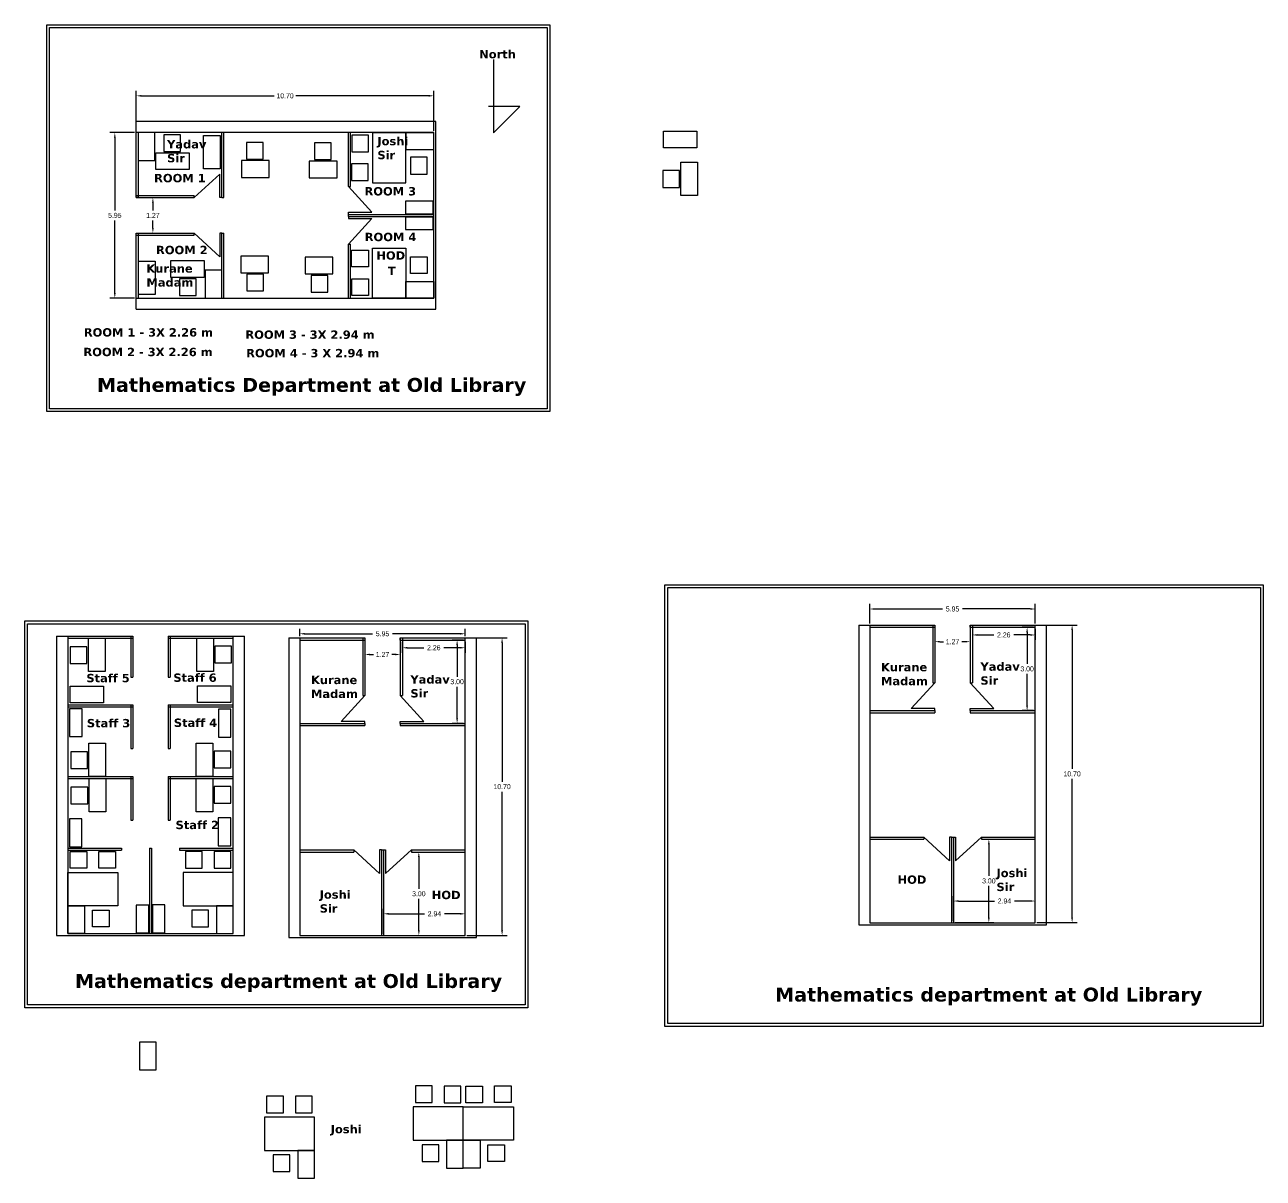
# Model space of a CAD drawing. Header units: inches. Extents: x 9 to 422, y -4 to 100.
# Drawn here: x 60.59 to 105.13, y -0.76 to 40.72 of the extents above; entities that cross this region are included whole.
import ezdxf

# ---------------------------------------------------------------- set-up
doc = ezdxf.new("R2010")
doc.units = ezdxf.units.IN
doc.header["$MEASUREMENT"] = 0
doc.dimstyles.get("Standard").update_dxf_attribs({"dimtxt": 0.18, "dimasz": 0.18, "dimexe": 0.18, "dimexo": 0.0625, "dimgap": 0.09, "dimtad": 0, "dimtih": 1, "dimtoh": 1, "dimdec": 4, "dimzin": 0, "dimdsep": 46, "dimtxsty": 'Standard', "dimcen": 0.09, "dimadec": 0, "dimazin": 0, "dimtfac": 1, "dimtdec": 4, "dimtofl": 0, "dimtmove": 0, "dimatfit": 3, "dimfxl": 1, "dimtolj": 1, "dimtzin": 0, "dimarcsym": 0})

# ---------------------------------------------------------------- blocks, each defined once
blk = doc.blocks.new('*D18')
at = {"color": 0, "lineweight": -2, "transparency": 16777216}
for p, q in [((73.491, 8.029), (73.491, 8.925)), ((76.429, 8.029), (76.429, 8.925)), ((73.671, 8.745), (74.96, 8.745)), ((76.249, 8.745), (75.68, 8.745))]:
    blk.add_line(p, q, dxfattribs=at)
at = {"color": 0, "transparency": 16777216}
for points in [[(73.671, 8.775), (73.671, 8.715), (73.491, 8.745)], [(76.249, 8.775), (76.249, 8.715), (76.429, 8.745)]]:
    blk.add_solid(points, dxfattribs=at)
at = {"layer": 'Defpoints', "color": 0, "transparency": 16777216}
for p in [(76.429, 8.745), (73.491, 7.967), (76.429, 7.967)]:
    blk.add_point(p, dxfattribs=at)
at = {"color": 0, "transparency": 16777216, "insert": (75.32, 8.745), "char_height": 0.18, "attachment_point": 5}
blk.add_mtext('\\A1;2.94', dxfattribs=at)
blk = doc.blocks.new('*D19')
at = {"color": 0, "lineweight": -2, "transparency": 16777216}
for p, q in [((74.554, 10.967), (74.94, 10.967)), ((74.76, 10.787), (74.76, 9.647)), ((74.76, 8.147), (74.76, 9.287)), ((73.554, 7.967), (74.94, 7.967))]:
    blk.add_line(p, q, dxfattribs=at)
at = {"color": 0, "transparency": 16777216}
for points in [[(74.73, 10.787), (74.79, 10.787), (74.76, 10.967)], [(74.73, 8.147), (74.79, 8.147), (74.76, 7.967)]]:
    blk.add_solid(points, dxfattribs=at)
at = {"layer": 'Defpoints', "color": 0, "transparency": 16777216}
for p in [(74.491, 10.967), (74.76, 10.967), (73.491, 7.967)]:
    blk.add_point(p, dxfattribs=at)
at = {"color": 0, "transparency": 16777216, "insert": (74.76, 9.467), "char_height": 0.18, "attachment_point": 5}
blk.add_mtext('\\A1;3.00', dxfattribs=at)
blk = doc.blocks.new('*D20')
at = {"color": 0, "lineweight": -2, "transparency": 16777216}
for p, q in [((76.491, 18.667), (77.934, 18.667)), ((77.754, 18.487), (77.754, 13.497)), ((77.754, 8.147), (77.754, 13.137)), ((76.491, 7.967), (77.934, 7.967))]:
    blk.add_line(p, q, dxfattribs=at)
at = {"color": 0, "transparency": 16777216}
for points in [[(77.724, 18.487), (77.784, 18.487), (77.754, 18.667)], [(77.724, 8.147), (77.784, 8.147), (77.754, 7.967)]]:
    blk.add_solid(points, dxfattribs=at)
at = {"layer": 'Defpoints', "color": 0, "transparency": 16777216}
for p in [(76.429, 18.667), (76.429, 7.967), (77.754, 7.967)]:
    blk.add_point(p, dxfattribs=at)
at = {"color": 0, "transparency": 16777216, "insert": (77.754, 13.317), "char_height": 0.18, "attachment_point": 5}
blk.add_mtext('\\A1;10.70', dxfattribs=at)
blk = doc.blocks.new('*D21')
at = {"color": 0, "lineweight": -2, "transparency": 16777216}
for p, q in [((76.366, 18.592), (75.956, 18.592)), ((76.136, 18.412), (76.136, 17.272)), ((76.136, 15.772), (76.136, 16.912)), ((76.366, 15.592), (75.956, 15.592))]:
    blk.add_line(p, q, dxfattribs=at)
at = {"color": 0, "transparency": 16777216}
for points in [[(76.106, 18.412), (76.166, 18.412), (76.136, 18.592)], [(76.106, 15.772), (76.166, 15.772), (76.136, 15.592)]]:
    blk.add_solid(points, dxfattribs=at)
at = {"layer": 'Defpoints', "color": 0, "transparency": 16777216}
for p in [(76.429, 18.592), (76.136, 15.592), (76.429, 15.592)]:
    blk.add_point(p, dxfattribs=at)
at = {"color": 0, "transparency": 16777216, "insert": (76.136, 17.092), "char_height": 0.18, "attachment_point": 5}
blk.add_mtext('\\A1;3.00', dxfattribs=at)
blk = doc.blocks.new('*D22')
at = {"color": 0, "lineweight": -2, "transparency": 16777216}
for p, q in [((74.166, 18.529), (74.166, 18.133)), ((74.346, 18.313), (74.938, 18.313)), ((76.249, 18.313), (75.658, 18.313)), ((76.429, 18.529), (76.429, 18.133))]:
    blk.add_line(p, q, dxfattribs=at)
at = {"color": 0, "transparency": 16777216}
for points in [[(74.346, 18.343), (74.346, 18.283), (74.166, 18.313)], [(76.249, 18.343), (76.249, 18.283), (76.429, 18.313)]]:
    blk.add_solid(points, dxfattribs=at)
at = {"layer": 'Defpoints', "color": 0, "transparency": 16777216}
for p in [(74.166, 18.592), (76.429, 18.592), (76.429, 18.313)]:
    blk.add_point(p, dxfattribs=at)
at = {"color": 0, "transparency": 16777216, "insert": (75.298, 18.313), "char_height": 0.18, "attachment_point": 5}
blk.add_mtext('\\A1;2.26', dxfattribs=at)
blk = doc.blocks.new('*D23')
at = {"color": 0, "lineweight": -2, "transparency": 16777216}
for p, q in [((70.479, 18.729), (70.479, 18.996)), ((70.659, 18.816), (73.094, 18.816)), ((76.249, 18.816), (73.814, 18.816)), ((76.429, 18.729), (76.429, 18.996))]:
    blk.add_line(p, q, dxfattribs=at)
at = {"color": 0, "transparency": 16777216}
for points in [[(70.659, 18.846), (70.659, 18.786), (70.479, 18.816)], [(76.249, 18.846), (76.249, 18.786), (76.429, 18.816)]]:
    blk.add_solid(points, dxfattribs=at)
at = {"layer": 'Defpoints', "color": 0, "transparency": 16777216}
for p in [(76.429, 18.816), (70.479, 18.667), (76.429, 18.667)]:
    blk.add_point(p, dxfattribs=at)
at = {"color": 0, "transparency": 16777216, "insert": (73.454, 18.816), "char_height": 0.18, "attachment_point": 5}
blk.add_mtext('\\A1;5.95', dxfattribs=at)
blk = doc.blocks.new('*D24')
at = {"color": 0, "lineweight": -2, "transparency": 16777216}
for p, q in [((72.816, 18.604), (72.816, 17.891)), ((74.091, 18.604), (74.091, 17.891)), ((72.996, 18.071), (73.124, 18.071)), ((73.911, 18.071), (73.784, 18.071))]:
    blk.add_line(p, q, dxfattribs=at)
at = {"color": 0, "transparency": 16777216}
for points in [[(72.996, 18.101), (72.996, 18.041), (72.816, 18.071)], [(73.911, 18.101), (73.911, 18.041), (74.091, 18.071)]]:
    blk.add_solid(points, dxfattribs=at)
at = {"layer": 'Defpoints', "color": 0, "transparency": 16777216}
for p in [(72.816, 18.667), (74.091, 18.667), (74.091, 18.071)]:
    blk.add_point(p, dxfattribs=at)
at = {"color": 0, "transparency": 16777216, "insert": (73.454, 18.071), "char_height": 0.18, "attachment_point": 5}
blk.add_mtext('\\A1;1.27', dxfattribs=at)
blk = doc.blocks.new('*D25')
at = {"color": 0, "lineweight": -2, "transparency": 16777216}
for p, q in [((93.991, 8.489), (93.991, 9.385)), ((96.929, 8.489), (96.929, 9.385)), ((94.171, 9.205), (95.46, 9.205)), ((96.749, 9.205), (96.18, 9.205))]:
    blk.add_line(p, q, dxfattribs=at)
at = {"color": 0, "transparency": 16777216}
for points in [[(94.171, 9.235), (94.171, 9.175), (93.991, 9.205)], [(96.749, 9.235), (96.749, 9.175), (96.929, 9.205)]]:
    blk.add_solid(points, dxfattribs=at)
at = {"layer": 'Defpoints', "color": 0, "transparency": 16777216}
for p in [(96.929, 9.205), (93.991, 8.427), (96.929, 8.427)]:
    blk.add_point(p, dxfattribs=at)
at = {"color": 0, "transparency": 16777216, "insert": (95.82, 9.205), "char_height": 0.18, "attachment_point": 5}
blk.add_mtext('\\A1;2.94', dxfattribs=at)
blk = doc.blocks.new('*D26')
at = {"color": 0, "lineweight": -2, "transparency": 16777216}
for p, q in [((95.054, 11.427), (95.44, 11.427)), ((95.26, 11.247), (95.26, 10.107)), ((95.26, 8.607), (95.26, 9.747)), ((94.054, 8.427), (95.44, 8.427))]:
    blk.add_line(p, q, dxfattribs=at)
at = {"color": 0, "transparency": 16777216}
for points in [[(95.23, 11.247), (95.29, 11.247), (95.26, 11.427)], [(95.23, 8.607), (95.29, 8.607), (95.26, 8.427)]]:
    blk.add_solid(points, dxfattribs=at)
at = {"layer": 'Defpoints', "color": 0, "transparency": 16777216}
for p in [(94.991, 11.427), (95.26, 11.427), (93.991, 8.427)]:
    blk.add_point(p, dxfattribs=at)
at = {"color": 0, "transparency": 16777216, "insert": (95.26, 9.927), "char_height": 0.18, "attachment_point": 5}
blk.add_mtext('\\A1;3.00', dxfattribs=at)
blk = doc.blocks.new('*D27')
at = {"color": 0, "lineweight": -2, "transparency": 16777216}
for p, q in [((96.991, 19.127), (98.434, 19.127)), ((98.254, 18.947), (98.254, 13.957)), ((98.254, 8.607), (98.254, 13.597)), ((96.991, 8.427), (98.434, 8.427))]:
    blk.add_line(p, q, dxfattribs=at)
at = {"color": 0, "transparency": 16777216}
for points in [[(98.224, 18.947), (98.284, 18.947), (98.254, 19.127)], [(98.224, 8.607), (98.284, 8.607), (98.254, 8.427)]]:
    blk.add_solid(points, dxfattribs=at)
at = {"layer": 'Defpoints', "color": 0, "transparency": 16777216}
for p in [(96.929, 19.127), (96.929, 8.427), (98.254, 8.427)]:
    blk.add_point(p, dxfattribs=at)
at = {"color": 0, "transparency": 16777216, "insert": (98.254, 13.777), "char_height": 0.18, "attachment_point": 5}
blk.add_mtext('\\A1;10.70', dxfattribs=at)
blk = doc.blocks.new('*D28')
at = {"color": 0, "lineweight": -2, "transparency": 16777216}
for p, q in [((96.866, 19.052), (96.456, 19.052)), ((96.636, 18.872), (96.636, 17.732)), ((96.636, 16.232), (96.636, 17.372)), ((96.866, 16.052), (96.456, 16.052))]:
    blk.add_line(p, q, dxfattribs=at)
at = {"color": 0, "transparency": 16777216}
for points in [[(96.606, 18.872), (96.666, 18.872), (96.636, 19.052)], [(96.606, 16.232), (96.666, 16.232), (96.636, 16.052)]]:
    blk.add_solid(points, dxfattribs=at)
at = {"layer": 'Defpoints', "color": 0, "transparency": 16777216}
for p in [(96.929, 19.052), (96.636, 16.052), (96.929, 16.052)]:
    blk.add_point(p, dxfattribs=at)
at = {"color": 0, "transparency": 16777216, "insert": (96.636, 17.552), "char_height": 0.18, "attachment_point": 5}
blk.add_mtext('\\A1;3.00', dxfattribs=at)
blk = doc.blocks.new('*D29')
at = {"color": 0, "lineweight": -2, "transparency": 16777216}
for p, q in [((94.666, 18.989), (94.666, 18.593)), ((94.846, 18.773), (95.437, 18.773)), ((96.749, 18.773), (96.157, 18.773)), ((96.929, 18.989), (96.929, 18.593))]:
    blk.add_line(p, q, dxfattribs=at)
at = {"color": 0, "transparency": 16777216}
for points in [[(94.846, 18.803), (94.846, 18.743), (94.666, 18.773)], [(96.749, 18.803), (96.749, 18.743), (96.929, 18.773)]]:
    blk.add_solid(points, dxfattribs=at)
at = {"layer": 'Defpoints', "color": 0, "transparency": 16777216}
for p in [(94.666, 19.052), (96.929, 19.052), (96.929, 18.773)]:
    blk.add_point(p, dxfattribs=at)
at = {"color": 0, "transparency": 16777216, "insert": (95.797, 18.773), "char_height": 0.18, "attachment_point": 5}
blk.add_mtext('\\A1;2.26', dxfattribs=at)
blk = doc.blocks.new('*D30')
at = {"color": 0, "lineweight": -2, "transparency": 16777216}
for p, q in [((90.979, 19.189), (90.979, 19.887)), ((91.159, 19.707), (93.594, 19.707)), ((96.749, 19.707), (94.314, 19.707)), ((96.929, 19.189), (96.929, 19.887))]:
    blk.add_line(p, q, dxfattribs=at)
at = {"color": 0, "transparency": 16777216}
for points in [[(91.159, 19.737), (91.159, 19.677), (90.979, 19.707)], [(96.749, 19.737), (96.749, 19.677), (96.929, 19.707)]]:
    blk.add_solid(points, dxfattribs=at)
at = {"layer": 'Defpoints', "color": 0, "transparency": 16777216}
for p in [(96.929, 19.707), (90.979, 19.127), (96.929, 19.127)]:
    blk.add_point(p, dxfattribs=at)
at = {"color": 0, "transparency": 16777216, "insert": (93.954, 19.707), "char_height": 0.18, "attachment_point": 5}
blk.add_mtext('\\A1;5.95', dxfattribs=at)
blk = doc.blocks.new('*D31')
at = {"color": 0, "lineweight": -2, "transparency": 16777216}
for p, q in [((93.316, 19.064), (93.316, 18.351)), ((94.591, 19.064), (94.591, 18.351)), ((93.496, 18.531), (93.624, 18.531)), ((94.411, 18.531), (94.284, 18.531))]:
    blk.add_line(p, q, dxfattribs=at)
at = {"color": 0, "transparency": 16777216}
for points in [[(93.496, 18.561), (93.496, 18.501), (93.316, 18.531)], [(94.411, 18.561), (94.411, 18.501), (94.591, 18.531)]]:
    blk.add_solid(points, dxfattribs=at)
at = {"layer": 'Defpoints', "color": 0, "transparency": 16777216}
for p in [(93.316, 19.127), (94.591, 19.127), (94.591, 18.531)]:
    blk.add_point(p, dxfattribs=at)
at = {"color": 0, "transparency": 16777216, "insert": (93.954, 18.531), "char_height": 0.18, "attachment_point": 5}
blk.add_mtext('\\A1;1.27', dxfattribs=at)
blk = doc.blocks.new('*D32')
at = {"color": 0, "lineweight": -2, "transparency": 16777216}
for p, q in [((64.599, 36.9), (64.599, 38.342)), ((75.299, 36.9), (75.299, 38.342)), ((64.779, 38.162), (69.559, 38.162)), ((75.119, 38.162), (70.339, 38.162))]:
    blk.add_line(p, q, dxfattribs=at)
at = {"color": 0, "transparency": 16777216}
for points in [[(64.779, 38.192), (64.779, 38.132), (64.599, 38.162)], [(75.119, 38.192), (75.119, 38.132), (75.299, 38.162)]]:
    blk.add_solid(points, dxfattribs=at)
at = {"layer": 'Defpoints', "color": 0, "transparency": 16777216}
for p in [(75.299, 38.162), (64.599, 36.837), (75.299, 36.837)]:
    blk.add_point(p, dxfattribs=at)
at = {"color": 0, "transparency": 16777216, "insert": (69.949, 38.162), "char_height": 0.18, "attachment_point": 5}
blk.add_mtext('\\A1;10.70', dxfattribs=at)
blk = doc.blocks.new('*D33')
at = {"color": 0, "lineweight": -2, "transparency": 16777216}
for p, q in [((64.537, 36.837), (63.646, 36.837)), ((63.826, 36.657), (63.826, 34.042)), ((63.826, 31.067), (63.826, 33.682)), ((64.537, 30.887), (63.646, 30.887))]:
    blk.add_line(p, q, dxfattribs=at)
at = {"color": 0, "transparency": 16777216}
for points in [[(63.796, 36.657), (63.856, 36.657), (63.826, 36.837)], [(63.796, 31.067), (63.856, 31.067), (63.826, 30.887)]]:
    blk.add_solid(points, dxfattribs=at)
at = {"layer": 'Defpoints', "color": 0, "transparency": 16777216}
for p in [(63.826, 36.837), (64.599, 36.837), (64.599, 30.887)]:
    blk.add_point(p, dxfattribs=at)
at = {"color": 0, "transparency": 16777216, "insert": (63.826, 33.862), "char_height": 0.18, "attachment_point": 5}
blk.add_mtext('\\A1;5.95', dxfattribs=at)
blk = doc.blocks.new('*D34')
at = {"color": 0, "lineweight": -2, "transparency": 16777216}
for p, q in [((64.662, 34.5), (65.375, 34.5)), ((65.195, 34.32), (65.195, 34.042)), ((65.195, 33.405), (65.195, 33.682)), ((64.662, 33.225), (65.375, 33.225))]:
    blk.add_line(p, q, dxfattribs=at)
at = {"color": 0, "transparency": 16777216}
for points in [[(65.165, 34.32), (65.225, 34.32), (65.195, 34.5)], [(65.165, 33.405), (65.225, 33.405), (65.195, 33.225)]]:
    blk.add_solid(points, dxfattribs=at)
at = {"layer": 'Defpoints', "color": 0, "transparency": 16777216}
for p in [(64.599, 34.5), (65.195, 34.5), (64.599, 33.225)]:
    blk.add_point(p, dxfattribs=at)
at = {"color": 0, "transparency": 16777216, "insert": (65.195, 33.862), "char_height": 0.18, "attachment_point": 5}
blk.add_mtext('\\A1;1.27', dxfattribs=at)

msp = doc.modelspace()

# ---------------------------------------------------------------- linework, layer by layer
for p, q in [((77.44906, 39.46546), (77.44906, 36.83517)), ((78.38707, 37.7724), (77.27067, 37.7724)), ((77.44906, 36.83517), (78.38707, 37.7724)), ((64.59927, 34.49966), (64.59927, 37.23716)), ((75.37427, 37.23716), (64.59927, 37.23716)), ((75.37427, 30.48716), (75.37427, 37.23716)), ((75.29927, 36.83716), (64.59927, 36.83716)), ((65.27043, 36.83693), (64.67043, 36.83693)), ((64.67043, 36.83693), (64.67043, 35.83693)), ((64.67427, 34.49966), (64.67427, 36.83716)), ((65.27043, 35.83693), (65.27043, 36.83693)), ((66.18726, 36.76463), (65.58726, 36.76463)), ((65.58726, 36.76463), (65.58726, 36.16463)), ((66.18726, 36.16463), (66.18726, 36.76463)), ((67.01078, 35.53634), (67.01078, 36.73634)), ((67.01078, 36.73634), (67.61078, 36.73634)), ((67.61078, 36.73634), (67.61078, 35.53634)), ((67.67427, 34.49966), (67.67427, 36.83716)), ((67.74927, 34.49966), (67.74927, 36.83716)), ((72.22427, 34.89966), (72.22427, 36.83716)), ((72.29927, 34.89966), (72.29927, 36.83716)), ((72.94924, 36.74587), (72.34924, 36.74587)), ((72.34924, 36.74587), (72.34924, 36.14587)), ((72.94924, 36.14587), (72.94924, 36.74587)), ((74.29605, 36.83538), (73.09605, 36.83538)), ((73.09605, 36.83538), (73.09605, 35.03538)), ((74.29605, 35.03538), (74.29605, 36.83538)), ((74.29605, 36.83538), (74.29605, 36.23538)), ((75.29605, 36.83538), (74.29605, 36.83538)), ((75.29605, 36.23538), (75.29605, 36.83538)), ((75.29927, 30.88716), (75.29927, 36.83716)), ((83.55936, 36.29407), (83.55936, 36.89407)), ((83.55936, 36.89407), (84.75936, 36.89407)), ((84.75936, 36.89407), (84.75936, 36.29407)), ((65.29841, 35.51504), (65.29841, 36.11504)), ((65.29841, 36.11504), (66.49841, 36.11504)), ((65.58726, 36.16463), (66.18726, 36.16463)), ((66.49841, 36.11504), (66.49841, 35.51504)), ((69.1648, 36.48365), (68.5648, 36.48365)), ((68.5648, 36.48365), (68.5648, 35.88365)), ((69.1648, 35.88365), (69.1648, 36.48365)), ((71.6047, 36.471), (71.0047, 36.471)), ((71.0047, 36.471), (71.0047, 35.871)), ((71.6047, 35.871), (71.6047, 36.471)), ((72.34924, 36.14587), (72.94924, 36.14587)), ((74.29605, 36.23538), (75.29605, 36.23538)), ((84.75936, 36.29407), (83.55936, 36.29407)), ((64.67043, 35.83693), (65.27043, 35.83693)), ((68.37975, 35.8303), (68.37975, 35.2303)), ((69.37975, 35.8303), (68.37975, 35.8303)), ((68.5648, 35.88365), (69.1648, 35.88365)), ((69.37975, 35.2303), (69.37975, 35.8303)), ((70.81966, 35.81765), (70.81966, 35.21765)), ((71.81966, 35.81765), (70.81966, 35.81765)), ((71.0047, 35.871), (71.6047, 35.871)), ((71.81966, 35.21765), (71.81966, 35.81765)), ((72.94221, 35.71355), (72.34221, 35.71355)), ((72.34221, 35.71355), (72.34221, 35.11355)), ((72.94221, 35.11355), (72.94221, 35.71355)), ((75.05573, 35.95039), (74.45573, 35.95039)), ((74.45573, 35.95039), (74.45573, 35.35039)), ((75.05573, 35.35039), (75.05573, 35.95039)), ((84.18065, 35.7817), (84.78065, 35.7817)), ((84.18065, 34.5817), (84.18065, 35.7817)), ((84.78065, 35.7817), (84.78065, 34.5817)), ((66.49841, 35.51504), (65.29841, 35.51504)), ((67.59927, 35.34966), (66.67427, 34.49966)), ((67.61078, 35.53634), (67.01078, 35.53634)), ((67.59927, 34.49966), (67.59927, 35.34966)), ((68.37975, 35.2303), (69.37975, 35.2303)), ((70.81966, 35.21765), (71.81966, 35.21765)), ((74.45573, 35.35039), (75.05573, 35.35039)), ((83.53107, 35.47056), (83.53107, 34.87056)), ((84.13107, 35.47056), (83.53107, 35.47056)), ((84.13107, 34.87056), (84.13107, 35.47056)), ((72.22427, 34.89966), (72.29927, 34.89966)), ((73.07427, 33.97466), (72.22427, 34.89966)), ((72.34221, 35.11355), (72.94221, 35.11355)), ((73.09605, 35.03538), (74.29605, 35.03538)), ((83.53107, 34.87056), (84.13107, 34.87056)), ((64.59927, 34.57466), (66.67427, 34.57466)), ((64.59927, 34.49966), (66.67427, 34.49966)), ((64.67427, 34.49966), (64.59927, 34.49966)), ((66.67427, 34.49966), (66.67427, 34.57466)), ((67.67427, 34.49966), (67.59927, 34.49966)), ((67.67427, 34.49966), (67.74927, 34.49966)), ((75.27436, 34.37295), (74.27436, 34.37295)), ((74.27436, 34.37295), (74.27436, 33.92295)), ((75.27436, 33.92295), (75.27436, 34.37295)), ((84.78065, 34.5817), (84.18065, 34.5817)), ((72.22427, 33.89966), (72.22427, 33.97466)), ((72.22427, 33.97466), (73.07427, 33.97466)), ((72.22427, 33.82466), (72.22427, 33.89966)), ((72.22427, 33.89966), (75.29927, 33.89966)), ((74.27436, 33.92295), (75.27436, 33.92295)), ((72.22427, 33.82466), (75.29927, 33.82466)), ((72.22427, 33.82466), (72.22427, 33.74966)), ((72.22427, 33.74966), (73.07427, 33.74966)), ((73.07427, 33.74966), (72.22427, 32.82466)), ((75.27507, 33.79982), (74.27507, 33.79982)), ((74.27507, 33.79982), (74.27507, 33.34982)), ((75.27507, 33.34982), (75.27507, 33.79982)), ((64.59927, 30.48716), (64.59927, 33.22466)), ((64.59927, 33.22466), (66.67427, 33.22466)), ((64.59927, 33.22466), (64.67427, 33.22466)), ((64.59927, 33.14966), (66.67427, 33.14966)), ((64.67427, 30.88716), (64.67427, 33.22466)), ((66.67427, 33.14966), (66.67427, 33.22466)), ((67.59927, 32.37466), (66.67427, 33.22466)), ((67.67427, 33.22466), (67.59927, 33.22466)), ((67.59927, 33.22466), (67.59927, 32.37466)), ((67.67427, 30.88716), (67.67427, 33.22466)), ((67.67427, 33.22466), (67.74927, 33.22466)), ((67.74927, 30.88716), (67.74927, 33.22466)), ((74.27507, 33.34982), (75.27507, 33.34982)), ((72.22427, 30.88716), (72.22427, 32.82466)), ((72.22427, 32.82466), (72.29927, 32.82466)), ((72.29927, 30.88716), (72.29927, 32.82466)), ((72.34358, 32.00872), (72.34358, 32.60872)), ((72.34358, 32.60872), (72.94358, 32.60872)), ((72.94358, 32.60872), (72.94358, 32.00872)), ((73.09741, 32.6869), (74.29741, 32.6869)), ((73.09741, 30.8869), (73.09741, 32.6869)), ((74.29741, 32.6869), (74.29741, 30.8869)), ((64.67544, 32.21283), (65.27544, 32.21283)), ((64.67544, 31.01283), (64.67544, 32.21283)), ((64.67548, 31.62682), (64.67548, 32.22682)), ((65.27544, 32.21283), (65.27544, 31.01283)), ((65.84409, 31.63413), (65.84409, 32.23413)), ((65.84409, 32.23413), (67.04409, 32.23413)), ((67.04409, 32.23413), (67.04409, 31.63413)), ((69.35446, 32.3969), (68.35446, 32.3969)), ((68.35446, 32.3969), (68.35446, 31.7969)), ((69.35446, 31.7969), (69.35446, 32.3969)), ((71.66795, 32.35894), (70.66795, 32.35894)), ((70.66795, 32.35894), (70.66795, 31.75894)), ((71.66795, 31.75894), (71.66795, 32.35894)), ((74.45709, 31.77188), (74.45709, 32.37188)), ((74.45709, 32.37188), (75.05709, 32.37188)), ((75.05709, 32.37188), (75.05709, 31.77188)), ((67.04409, 31.63413), (65.84409, 31.63413)), ((67.67336, 31.89063), (67.07336, 31.89063)), ((67.07336, 31.89063), (67.07336, 30.89063)), ((67.67336, 30.89063), (67.67336, 31.89063)), ((68.35446, 31.7969), (69.35446, 31.7969)), ((69.16942, 31.74354), (68.56942, 31.74354)), ((68.56942, 31.74354), (68.56942, 31.14354)), ((69.16942, 31.14354), (69.16942, 31.74354)), ((70.66795, 31.75894), (71.66795, 31.75894)), ((71.4829, 31.70558), (70.8829, 31.70558)), ((70.8829, 31.70558), (70.8829, 31.10558)), ((71.4829, 31.10558), (71.4829, 31.70558)), ((72.94358, 32.00872), (72.34358, 32.00872)), ((75.05709, 31.77188), (74.45709, 31.77188)), ((66.75523, 31.58454), (66.15523, 31.58454)), ((66.15523, 31.58454), (66.15523, 30.98454)), ((66.75523, 30.98454), (66.75523, 31.58454)), ((72.35061, 30.9764), (72.35061, 31.5764)), ((72.35061, 31.5764), (72.95061, 31.5764)), ((72.95061, 31.5764), (72.95061, 30.9764)), ((74.29741, 30.8869), (74.29741, 31.4869)), ((74.29741, 31.4869), (75.29741, 31.4869)), ((75.29741, 31.4869), (75.29741, 30.8869)), ((64.59927, 30.88716), (75.29927, 30.88716)), ((65.27544, 31.01283), (64.67544, 31.01283)), ((66.15523, 30.98454), (66.75523, 30.98454)), ((67.07336, 30.89063), (67.67336, 30.89063)), ((68.56942, 31.14354), (69.16942, 31.14354)), ((70.8829, 31.10558), (71.4829, 31.10558)), ((72.95061, 30.9764), (72.35061, 30.9764)), ((74.29741, 30.8869), (73.09741, 30.8869)), ((75.29741, 30.8869), (74.29741, 30.8869)), ((64.59927, 30.48716), (75.37427, 30.48716)), ((61.73402, 18.73527), (64.47152, 18.73527)), ((61.73402, 18.73527), (61.73402, 7.96027)), ((62.13402, 18.73527), (62.13402, 8.03527)), ((64.39652, 18.73527), (64.39652, 17.26027)), ((64.47152, 18.73527), (64.47152, 17.26027)), ((65.74652, 18.73527), (68.48402, 18.73527)), ((65.74652, 18.73527), (65.74652, 17.26027)), ((65.82152, 18.73527), (65.82152, 17.26027)), ((68.08402, 8.03527), (68.08402, 18.73527)), ((68.48402, 7.96027), (68.48402, 18.73527)), ((90.57856, 19.12685), (93.31606, 19.12685)), ((90.57856, 19.12685), (90.57856, 8.35185)), ((90.97856, 19.12685), (90.97856, 8.42685)), ((90.97856, 19.05185), (93.31606, 19.05185)), ((91.71822, 19.05063), (92.31822, 19.05063)), ((93.24106, 19.12685), (93.24106, 17.05185)), ((93.31606, 19.12685), (93.31606, 17.05185)), ((93.31606, 19.12685), (93.31606, 19.05185)), ((94.59106, 19.12685), (97.32856, 19.12685)), ((94.59106, 19.12685), (94.59106, 17.05185)), ((94.59106, 19.05185), (94.59106, 19.12685)), ((94.59106, 19.05185), (96.92856, 19.05185)), ((94.66606, 19.12685), (94.66606, 17.05185)), ((96.92856, 8.42685), (96.92856, 19.12685)), ((97.32856, 8.35185), (97.32856, 19.12685)), ((62.13402, 18.66027), (64.47152, 18.66027)), ((62.22409, 18.34792), (62.22409, 17.74792)), ((62.82409, 18.34792), (62.22409, 18.34792)), ((62.82409, 17.74792), (62.82409, 18.34792)), ((62.87368, 18.65906), (63.47368, 18.65906)), ((62.87368, 17.45906), (62.87368, 18.65906)), ((63.47368, 18.65906), (63.47368, 17.45906)), ((65.74652, 18.66027), (68.08402, 18.66027)), ((66.77733, 17.46136), (66.77733, 18.66136)), ((66.77733, 18.66136), (67.37733, 18.66136)), ((67.37733, 18.66136), (67.37733, 17.46136)), ((68.02692, 18.37251), (67.42692, 18.37251)), ((67.42692, 18.37251), (67.42692, 17.77251)), ((68.02692, 17.77251), (68.02692, 18.37251)), ((70.07881, 18.66689), (72.81631, 18.66689)), ((70.07881, 18.66689), (70.07881, 7.89189)), ((70.47881, 18.66689), (70.47881, 7.96689)), ((70.47881, 18.59189), (72.81631, 18.59189)), ((71.21847, 18.59068), (71.81847, 18.59068)), ((72.74131, 18.66689), (72.74131, 16.59189)), ((72.81631, 18.66689), (72.81631, 16.59189)), ((72.81631, 18.66689), (72.81631, 18.59189)), ((74.09131, 18.66689), (76.82881, 18.66689)), ((74.09131, 18.66689), (74.09131, 16.59189)), ((74.09131, 18.59189), (74.09131, 18.66689)), ((74.09131, 18.59189), (76.42881, 18.59189)), ((74.16631, 18.66689), (74.16631, 16.59189)), ((76.42881, 7.96689), (76.42881, 18.66689)), ((76.82881, 7.89189), (76.82881, 18.66689)), ((62.22409, 17.74792), (62.82409, 17.74792)), ((63.47368, 17.45906), (62.87368, 17.45906)), ((67.37733, 17.46136), (66.77733, 17.46136)), ((67.42692, 17.77251), (68.02692, 17.77251)), ((62.21802, 16.3351), (62.21802, 16.9351)), ((62.21802, 16.9351), (63.41802, 16.9351)), ((63.41802, 16.9351), (63.41802, 16.3351)), ((64.39652, 17.26027), (64.47152, 17.26027)), ((65.74652, 17.26027), (65.82152, 17.26027)), ((66.79862, 16.34899), (66.79862, 16.94899)), ((66.79862, 16.94899), (67.99862, 16.94899)), ((67.99862, 16.94899), (67.99862, 16.34899)), ((92.46606, 16.12685), (93.31606, 17.05185)), ((93.24106, 17.05185), (93.31606, 17.05185)), ((94.59106, 17.05185), (94.66606, 17.05185)), ((95.44106, 16.12685), (94.59106, 17.05185)), ((71.96631, 15.66689), (72.81631, 16.59189)), ((72.74131, 16.59189), (72.81631, 16.59189)), ((74.09131, 16.59189), (74.16631, 16.59189)), ((74.94131, 15.66689), (74.09131, 16.59189)), ((62.13402, 16.26027), (64.47152, 16.26027)), ((62.13402, 16.18527), (64.47152, 16.18527)), ((62.6514, 16.12043), (62.2014, 16.12043)), ((62.2014, 16.12043), (62.2014, 15.12043)), ((63.41802, 16.3351), (62.21802, 16.3351)), ((62.6514, 15.12043), (62.6514, 16.12043)), ((64.39652, 16.26027), (64.39652, 14.68527)), ((64.47152, 16.26027), (64.47152, 14.68527)), ((65.74652, 16.26027), (68.08402, 16.26027)), ((65.74652, 16.26027), (65.74652, 14.68527)), ((65.74652, 16.18527), (68.08402, 16.18527)), ((65.82152, 16.26027), (65.82152, 14.68527)), ((67.99862, 16.34899), (66.79862, 16.34899)), ((68.00081, 16.10106), (67.55081, 16.10106)), ((67.55081, 16.10106), (67.55081, 15.10106)), ((68.00081, 15.10106), (68.00081, 16.10106)), ((90.97856, 16.05185), (93.31606, 16.05185)), ((93.31606, 16.12685), (92.46606, 16.12685)), ((93.31606, 16.05185), (93.31606, 16.12685)), ((93.31606, 16.05185), (93.31606, 15.97685)), ((94.59106, 16.05185), (94.59106, 16.12685)), ((94.59106, 16.12685), (95.44106, 16.12685)), ((94.59106, 16.05185), (96.92856, 16.05185)), ((94.59106, 16.05185), (94.59106, 15.97685)), ((70.47881, 15.59189), (72.81631, 15.59189)), ((72.81631, 15.66689), (71.96631, 15.66689)), ((72.81631, 15.59189), (72.81631, 15.66689)), ((72.81631, 15.59189), (72.81631, 15.51689)), ((74.09131, 15.59189), (74.09131, 15.66689)), ((74.09131, 15.66689), (74.94131, 15.66689)), ((74.09131, 15.59189), (76.42881, 15.59189)), ((74.09131, 15.59189), (74.09131, 15.51689)), ((90.97856, 15.97685), (93.31606, 15.97685)), ((94.59106, 15.97685), (96.92856, 15.97685)), ((70.47881, 15.51689), (72.81631, 15.51689)), ((74.09131, 15.51689), (76.42881, 15.51689)), ((62.2014, 15.12043), (62.6514, 15.12043)), ((62.89544, 14.8853), (63.49544, 14.8853)), ((62.89544, 13.6853), (62.89544, 14.8853)), ((63.49544, 14.8853), (63.49544, 13.6853)), ((66.75125, 13.68226), (66.75125, 14.88226)), ((66.75125, 14.88226), (67.35125, 14.88226)), ((67.35125, 14.88226), (67.35125, 13.68226)), ((67.55081, 15.10106), (68.00081, 15.10106)), ((62.24585, 14.57416), (62.24585, 13.97416)), ((62.84585, 14.57416), (62.24585, 14.57416)), ((62.84585, 13.97416), (62.84585, 14.57416)), ((64.39652, 14.68527), (64.47152, 14.68527)), ((65.74652, 14.68527), (65.82152, 14.68527)), ((68.00084, 14.5934), (67.40084, 14.5934)), ((67.40084, 14.5934), (67.40084, 13.9934)), ((68.00084, 13.9934), (68.00084, 14.5934)), ((62.24585, 13.97416), (62.84585, 13.97416)), ((67.40084, 13.9934), (68.00084, 13.9934)), ((62.13402, 13.68527), (64.47152, 13.68527)), ((62.13402, 13.61027), (64.47152, 13.61027)), ((63.49544, 13.6853), (62.89544, 13.6853)), ((62.89943, 13.61186), (63.49943, 13.61186)), ((62.89943, 12.41186), (62.89943, 13.61186)), ((63.49943, 13.61186), (63.49943, 12.41186)), ((64.39652, 13.68527), (64.39652, 12.11027)), ((64.47152, 13.68527), (64.47152, 12.11027)), ((65.74652, 13.68527), (68.08402, 13.68527)), ((65.74652, 13.68527), (65.74652, 12.11027)), ((65.74652, 13.61027), (68.08402, 13.61027)), ((65.82152, 13.68527), (65.82152, 12.11027)), ((67.35125, 13.68226), (66.75125, 13.68226)), ((66.7516, 12.40952), (66.7516, 13.60952)), ((66.7516, 13.60952), (67.3516, 13.60952)), ((67.3516, 13.60952), (67.3516, 12.40952)), ((62.24984, 13.30072), (62.24984, 12.70072)), ((62.84984, 13.30072), (62.24984, 13.30072)), ((62.84984, 12.70072), (62.84984, 13.30072)), ((68.00119, 13.32066), (67.40119, 13.32066)), ((67.40119, 13.32066), (67.40119, 12.72066)), ((68.00119, 12.72066), (68.00119, 13.32066)), ((62.24984, 12.70072), (62.84984, 12.70072)), ((67.40119, 12.72066), (68.00119, 12.72066)), ((62.6415, 12.15831), (62.1915, 12.15831)), ((62.1915, 12.15831), (62.1915, 11.15831)), ((62.6415, 11.15831), (62.6415, 12.15831)), ((63.49943, 12.41186), (62.89943, 12.41186)), ((64.39652, 12.11027), (64.47152, 12.11027)), ((65.74652, 12.11027), (65.82152, 12.11027)), ((67.3516, 12.40952), (66.7516, 12.40952)), ((67.99813, 12.19351), (67.54813, 12.19351)), ((67.54813, 12.19351), (67.54813, 11.19351)), ((67.99813, 11.19351), (67.99813, 12.19351)), ((62.1915, 11.15831), (62.6415, 11.15831)), ((67.54813, 11.19351), (67.99813, 11.19351)), ((90.97856, 11.50185), (92.91606, 11.50185)), ((90.97856, 11.42685), (92.91606, 11.42685)), ((92.91606, 11.50185), (92.91606, 11.42685)), ((93.84106, 10.65185), (92.91606, 11.50185)), ((93.91606, 11.50185), (93.84106, 11.50185)), ((93.84106, 11.50185), (93.84106, 10.65185)), ((93.91606, 11.50185), (93.99106, 11.50185)), ((93.91606, 11.50185), (93.91606, 8.42685)), ((93.99106, 11.50185), (93.99106, 8.42685)), ((93.99106, 11.50185), (94.06606, 11.50185)), ((94.06606, 11.50185), (94.06606, 10.65185)), ((94.06606, 10.65185), (94.99106, 11.50185)), ((94.99106, 11.50185), (96.92856, 11.50185)), ((94.99106, 11.50185), (94.99106, 11.42685)), ((94.99106, 11.42685), (96.92856, 11.42685)), ((62.13402, 11.11027), (64.07152, 11.11027)), ((62.13402, 11.03527), (64.07152, 11.03527)), ((62.22353, 10.38207), (62.22353, 10.98207)), ((62.22353, 10.98207), (62.82353, 10.98207)), ((62.82353, 10.98207), (62.82353, 10.38207)), ((63.25585, 10.3891), (63.25585, 10.9891)), ((63.25585, 10.9891), (63.85585, 10.9891)), ((63.85585, 10.9891), (63.85585, 10.3891)), ((64.07152, 11.11027), (64.07152, 11.03527)), ((65.07152, 11.11027), (65.07152, 8.03527)), ((65.07152, 11.11027), (65.14652, 11.11027)), ((65.14652, 11.11027), (65.14652, 8.03527)), ((66.14652, 11.11027), (66.14652, 11.03527)), ((66.14652, 11.11027), (68.08402, 11.11027)), ((66.14652, 11.03527), (68.08402, 11.03527)), ((66.96321, 10.98983), (66.36321, 10.98983)), ((66.36321, 10.98983), (66.36321, 10.38983)), ((66.96321, 10.38983), (66.96321, 10.98983)), ((67.99552, 10.9828), (67.39552, 10.9828)), ((67.39552, 10.9828), (67.39552, 10.3828)), ((67.99552, 10.3828), (67.99552, 10.9828)), ((70.47881, 11.04189), (72.41631, 11.04189)), ((70.47881, 10.96689), (72.41631, 10.96689)), ((72.41631, 11.04189), (72.41631, 10.96689)), ((73.34131, 10.19189), (72.41631, 11.04189)), ((73.41631, 11.04189), (73.34131, 11.04189)), ((73.34131, 11.04189), (73.34131, 10.19189)), ((73.41631, 11.04189), (73.49131, 11.04189)), ((73.41631, 11.04189), (73.41631, 7.96689)), ((73.49131, 11.04189), (73.49131, 7.96689)), ((73.49131, 11.04189), (73.56631, 11.04189)), ((73.56631, 11.04189), (73.56631, 10.19189)), ((73.56631, 10.19189), (74.49131, 11.04189)), ((74.49131, 11.04189), (76.42881, 11.04189)), ((74.49131, 11.04189), (74.49131, 10.96689)), ((74.49131, 10.96689), (76.42881, 10.96689)), ((62.82353, 10.38207), (62.22353, 10.38207)), ((63.85585, 10.3891), (63.25585, 10.3891)), ((66.36321, 10.38983), (66.96321, 10.38983)), ((67.39552, 10.3828), (67.99552, 10.3828)), ((62.13402, 9.03527), (62.13402, 10.23527)), ((62.13402, 10.23527), (63.93402, 10.23527)), ((63.93402, 10.23527), (63.93402, 9.03527)), ((66.28503, 10.236), (66.28503, 9.036)), ((68.08503, 10.236), (66.28503, 10.236)), ((68.08503, 9.036), (68.08503, 10.236)), ((63.93402, 9.03527), (62.13402, 9.03527)), ((62.13402, 9.03527), (62.73402, 9.03527)), ((62.13402, 8.03527), (62.13402, 9.03527)), ((62.73402, 9.03527), (62.73402, 8.03527)), ((65.04694, 9.05761), (64.59694, 9.05761)), ((64.59694, 9.05761), (64.59694, 8.05761)), ((65.04694, 8.05761), (65.04694, 9.05761)), ((65.62842, 9.06385), (65.17842, 9.06385)), ((65.17842, 9.06385), (65.17842, 8.06385)), ((65.62842, 8.06385), (65.62842, 9.06385)), ((66.28503, 9.036), (68.08503, 9.036)), ((68.08503, 9.036), (67.48503, 9.036)), ((67.48503, 9.036), (67.48503, 8.036)), ((68.08503, 8.036), (68.08503, 9.036)), ((63.01901, 8.27559), (63.01901, 8.87559)), ((63.01901, 8.87559), (63.61901, 8.87559)), ((63.61901, 8.87559), (63.61901, 8.27559)), ((67.20005, 8.87632), (66.60005, 8.87632)), ((66.60005, 8.87632), (66.60005, 8.27632)), ((67.20005, 8.27632), (67.20005, 8.87632)), ((62.13402, 8.03527), (68.08402, 8.03527)), ((62.73402, 8.03527), (62.13402, 8.03527)), ((63.61901, 8.27559), (63.01901, 8.27559)), ((64.59694, 8.05761), (65.04694, 8.05761)), ((65.17842, 8.06385), (65.62842, 8.06385)), ((66.60005, 8.27632), (67.20005, 8.27632)), ((67.48503, 8.036), (68.08503, 8.036)), ((90.57856, 8.35185), (97.32856, 8.35185)), ((90.97856, 8.42685), (96.92856, 8.42685)), ((61.73402, 7.96027), (68.48402, 7.96027)), ((70.07881, 7.89189), (76.82881, 7.89189)), ((70.47881, 7.96689), (76.42881, 7.96689)), ((65.31113, 4.13053), (64.71113, 4.13053)), ((64.71113, 4.13053), (64.71113, 3.13053)), ((65.31113, 3.13053), (65.31113, 4.13053)), ((64.71113, 3.13053), (65.31113, 3.13053)), ((75.2378, 2.55576), (74.6378, 2.55576)), ((74.6378, 2.55576), (74.6378, 1.95576)), ((75.2378, 1.95576), (75.2378, 2.55576)), ((76.27012, 2.54873), (75.67012, 2.54873)), ((75.67012, 2.54873), (75.67012, 1.94873)), ((76.27012, 1.94873), (76.27012, 2.54873)), ((76.44913, 1.94873), (76.44913, 2.54873)), ((76.44913, 2.54873), (77.04913, 2.54873)), ((77.04913, 2.54873), (77.04913, 1.94873)), ((77.48145, 1.95576), (77.48145, 2.55576)), ((77.48145, 2.55576), (78.08145, 2.55576)), ((78.08145, 2.55576), (78.08145, 1.95576)), ((69.88665, 2.19013), (69.28665, 2.19013)), ((69.28665, 2.19013), (69.28665, 1.59013)), ((69.88665, 1.59013), (69.88665, 2.19013)), ((70.91896, 2.1831), (70.31896, 2.1831)), ((70.31896, 2.1831), (70.31896, 1.5831)), ((70.91896, 1.5831), (70.91896, 2.1831)), ((74.55962, 1.80193), (74.55962, 0.60193)), ((76.35962, 1.80193), (74.55962, 1.80193)), ((74.6378, 1.95576), (75.2378, 1.95576)), ((75.67012, 1.94873), (76.27012, 1.94873)), ((76.35962, 0.60193), (76.35962, 1.80193)), ((76.35962, 0.60193), (76.35962, 1.80193)), ((76.35962, 1.80193), (78.15962, 1.80193)), ((77.04913, 1.94873), (76.44913, 1.94873)), ((78.08145, 1.95576), (77.48145, 1.95576)), ((78.15962, 1.80193), (78.15962, 0.60193)), ((69.20847, 1.4363), (69.20847, 0.2363)), ((71.00847, 1.4363), (69.20847, 1.4363)), ((69.28665, 1.59013), (69.88665, 1.59013)), ((70.31896, 1.5831), (70.91896, 1.5831)), ((71.00847, 0.2363), (71.00847, 1.4363)), ((74.55962, 0.60193), (76.35962, 0.60193)), ((76.35962, 0.60193), (75.75962, 0.60193)), ((75.75962, 0.60193), (75.75962, -0.39807)), ((76.35962, -0.39807), (76.35962, 0.60193)), ((78.15962, 0.60193), (76.35962, 0.60193)), ((76.35962, 0.60193), (76.95962, 0.60193)), ((76.35962, -0.39807), (76.35962, 0.60193)), ((76.95962, 0.60193), (76.95962, -0.39807)), ((69.20847, 0.2363), (71.00847, 0.2363)), ((70.12348, 0.07662), (69.52348, 0.07662)), ((69.52348, 0.07662), (69.52348, -0.52338)), ((70.12348, -0.52338), (70.12348, 0.07662)), ((71.00847, 0.2363), (70.40847, 0.2363)), ((70.40847, 0.2363), (70.40847, -0.7637)), ((71.00847, -0.7637), (71.00847, 0.2363)), ((75.47464, 0.44225), (74.87464, 0.44225)), ((74.87464, 0.44225), (74.87464, -0.15775)), ((75.47464, -0.15775), (75.47464, 0.44225)), ((77.24461, -0.15775), (77.24461, 0.44225)), ((77.24461, 0.44225), (77.84461, 0.44225)), ((77.84461, 0.44225), (77.84461, -0.15775)), ((74.87464, -0.15775), (75.47464, -0.15775)), ((75.75962, -0.39807), (76.35962, -0.39807)), ((76.95962, -0.39807), (76.35962, -0.39807)), ((77.84461, -0.15775), (77.24461, -0.15775)), ((69.52348, -0.52338), (70.12348, -0.52338)), ((70.40847, -0.7637), (71.00847, -0.7637))]:
    msp.add_line(p, q)
for points in [[(61.37777, 40.71707), (79.46918, 40.71707), (79.46918, 26.80415), (61.37777, 26.80415)], [(61.47777, 40.61707), (79.36918, 40.61707), (79.36918, 26.90415), (61.47777, 26.90415)], [(83.60927, 20.5814), (105.12764, 20.5814), (105.12764, 4.69785), (83.60927, 4.69785)], [(83.70927, 20.4814), (105.02764, 20.4814), (105.02764, 4.79785), (83.70927, 4.79785)], [(60.58755, 19.27933), (78.67897, 19.27933), (78.67897, 5.36641), (60.58755, 5.36641)], [(60.68755, 19.17933), (78.57897, 19.17933), (78.57897, 5.46641), (60.68755, 5.46641)]]:
    msp.add_lwpolyline(points, close=True)

# ---------------------------------------------------------------- texts
at = {"attachment_point": 1}
for s, insert, char_height, width in [('{\\fVerdana|b1|i0|c0|p34;North}', (76.92892, 39.81001), 0.3, 15.1656101), ('{\\fVerdana|b1|i0|c0|p34;Yadav\\PSir}', (65.70476, 36.571), 0.3, 15.1656101), ('{\\fVerdana|b1|i0|c0|p34;Joshi\\PSir}', (73.26709, 36.68398), 0.3, 15.1656101), ('{\\fVerdana|b1|i0|c0|p34;ROOM 1}', (65.23864, 35.35271), 0.3, 15.1656101), ('{\\fVerdana|b1|i0|c0|p34;ROOM 3}', (72.80459, 34.87945), 0.3, 15.1656101), ('{\\fVerdana|b1|i0|c0|p34;ROOM 4}', (72.81347, 33.23613), 0.3, 15.1656101), ('{\\fVerdana|b1|i0|c0|p34;ROOM 2}', (65.3073, 32.76777), 0.3, 15.1656101), ('{\\fVerdana|b1|i0|c0|p34;HOD}', (73.23147, 32.56959), 0.3, 15.1656101), ('{\\fVerdana|b1|i0|c0|p34;Kurane \\PMadam}', (64.96226, 32.10317), 0.3, 15.1656101), ('{\\fVerdana|b1|i0|c0|p34;T}', (73.64528, 32.01919), 0.3, 15.1656101), ('{\\fVerdana|b1|i0|c0|p34;ROOM 1 - 3X 2.26 m}', (62.71037, 29.80509), 0.3, 15.1656101), ('{\\fVerdana|b1|i0|c0|p34;ROOM 3 - 3X 2.94 m}', (68.52132, 29.72369), 0.3, 15.1656101), ('{\\fVerdana|b1|i0|c0|p34;ROOM 2 - 3X 2.26 m}', (62.6968, 29.09967), 0.3, 15.1656101), ('{\\fVerdana|b1|i0|c0|p34;ROOM 4 - 3 X 2.94 m}', (68.54847, 29.05897), 0.3, 15.1656101), ('{\\fVerdana|b1|i0|c0|p34;Mathematics Department at Old Library}', (63.18665, 28.01643), 0.5, 16.1545298), ('{\\fVerdana|b1|i0|c0|p34;Staff 5}', (62.80207, 17.37303), 0.3, 15.1656101), ('{\\fVerdana|b1|i0|c0|p34;Staff 6}', (65.93019, 17.3879), 0.3, 15.1656101), ('{\\fVerdana|b1|i0|c0|p34;Kurane \\PMadam}', (91.38022, 17.76642), 0.3, 15.1656101), ('{\\fVerdana|b1|i0|c0|p34;Yadav\\PSir}', (94.95572, 17.78614), 0.3, 15.1656101), ('{\\fVerdana|b1|i0|c0|p34;Kurane \\PMadam}', (70.88046, 17.30647), 0.3, 15.1656101), ('{\\fVerdana|b1|i0|c0|p34;Yadav\\PSir}', (74.45597, 17.32618), 0.3, 15.1656101), ('{\\fVerdana|b1|i0|c0|p34;Staff 3}', (62.82081, 15.75235), 0.3, 15.1656101), ('{\\fVerdana|b1|i0|c0|p34;Staff 4}', (65.94894, 15.76722), 0.3, 15.1656101), ('{\\fVerdana|b1|i0|c0|p34;Staff 2}', (66.01106, 12.09093), 0.3, 15.1656101), ('{\\fVerdana|b1|i0|c0|p34;Joshi\\PSir}', (95.53342, 10.36379), 0.3, 15.1656101), ('{\\fVerdana|b1|i0|c0|p34;HOD}', (91.97646, 10.12488), 0.3, 15.1656101), ('{\\fVerdana|b1|i0|c0|p34;Joshi\\PSir}', (71.19291, 9.58867), 0.3, 15.1656101), ('{\\fVerdana|b1|i0|c0|p34;HOD}', (75.22469, 9.57223), 0.3, 15.1656101), ('{\\fVerdana|b1|i0|c0|p34;Mathematics department at Old Library}', (62.39644, 6.57869), 0.5, 15.1656101), ('{\\fVerdana|b1|i0|c0|p34;Mathematics department at Old Library}', (87.57626, 6.09077), 0.5, 15.1656101), ('{\\fVerdana|b1|i0|c0|p34;Joshi}', (71.5892, 1.15214), 0.3, 15.1656101)]:
    msp.add_mtext(s, dxfattribs=dict(at, insert=insert, char_height=char_height, width=width))

# ---------------------------------------------------------------- dimensions: what is measured, and where the dimension line sits
for base, p1, p2, angle, picture, middle in [((75.29927, 38.16229), (64.59927, 36.83716), (75.29927, 36.83716), 180, '*D32', (69.94927, 38.16229)), ((65.1950449167, 34.4996628209), (64.5992670997, 33.2246628209), (64.5992670997, 34.4996628209), 90, '*D34', (65.1950449167, 33.8621628209)), ((96.63565, 16.05185), (96.92856, 19.05185), (96.92856, 16.05185), 90, '*D28', (96.63565, 17.55185)), ((98.25369, 8.42685), (96.92856, 19.12685), (96.92856, 8.42685), 90, '*D27', (98.25369, 13.77685)), ((76.1359, 15.59189), (76.42881, 18.59189), (76.42881, 15.59189), 90, '*D21', (76.1359, 17.09189)), ((77.75394, 7.96689), (76.42881, 18.66689), (76.42881, 7.96689), 90, '*D20', (77.75394, 13.31689))]:
    dim = msp.add_linear_dim(base=base, p1=p1, p2=p2, angle=angle, dimstyle='Standard', override={"dimdec": 2})
    dim.commit()
    dim.dimension.update_dxf_attribs({"geometry": picture, "text_midpoint": middle})
for base, p1, p2, picture, middle in [((63.82553, 36.83716), (64.59927, 30.88716), (64.59927, 36.83716), '*D33', (63.82553, 33.86216)), ((95.26, 11.42685), (93.99106, 8.42685), (94.99106, 11.42685), '*D26', (95.26, 9.92685)), ((74.76025, 10.96689), (73.49131, 7.96689), (74.49131, 10.96689), '*D19', (74.76025, 9.46689))]:
    dim = msp.add_linear_dim(base=base, p1=p1, p2=p2, angle=90, dimstyle='Standard', override={"dimdec": 2})
    dim.commit()
    dim.dimension.update_dxf_attribs({"geometry": picture, "text_midpoint": middle, "dimtype": 160})
for base, p1, p2, picture, middle in [((96.92856, 19.70734), (90.97856, 19.12685), (96.92856, 19.12685), '*D30', (93.95356, 19.70734)), ((96.92856, 9.20506), (93.99106, 8.42685), (96.92856, 8.42685), '*D25', (95.81981, 9.20506)), ((76.42881, 8.74511), (73.49131, 7.96689), (76.42881, 7.96689), '*D18', (75.32006, 8.74511))]:
    dim = msp.add_linear_dim(base=base, p1=p1, p2=p2, dimstyle='Standard', override={"dimdec": 2})
    dim.commit()
    dim.dimension.update_dxf_attribs({"geometry": picture, "text_midpoint": middle, "dimtype": 160})
for base, p1, p2, picture, middle in [((76.42881, 18.81602), (70.47881, 18.66689), (76.42881, 18.66689), '*D23', (73.45381, 18.81602)), ((94.59106372, 18.5310682215), (93.31606372, 19.1268460385), (94.59106372, 19.1268460385), '*D31', (93.95356372, 18.5310682215)), ((96.92856, 18.77275), (94.66606, 19.05185), (96.92856, 19.05185), '*D29', (95.79731, 18.77275)), ((74.0913093284, 18.0711128986), (72.8163093284, 18.6668907156), (74.0913093284, 18.6668907156), '*D24', (73.4538093284, 18.0711128986)), ((76.42881, 18.31279), (74.16631, 18.59189), (76.42881, 18.59189), '*D22', (75.29756, 18.31279))]:
    dim = msp.add_linear_dim(base=base, p1=p1, p2=p2, dimstyle='Standard', override={"dimdec": 2})
    dim.commit()
    dim.dimension.update_dxf_attribs({"geometry": picture, "text_midpoint": middle})

doc.saveas('drawing.dxf')
